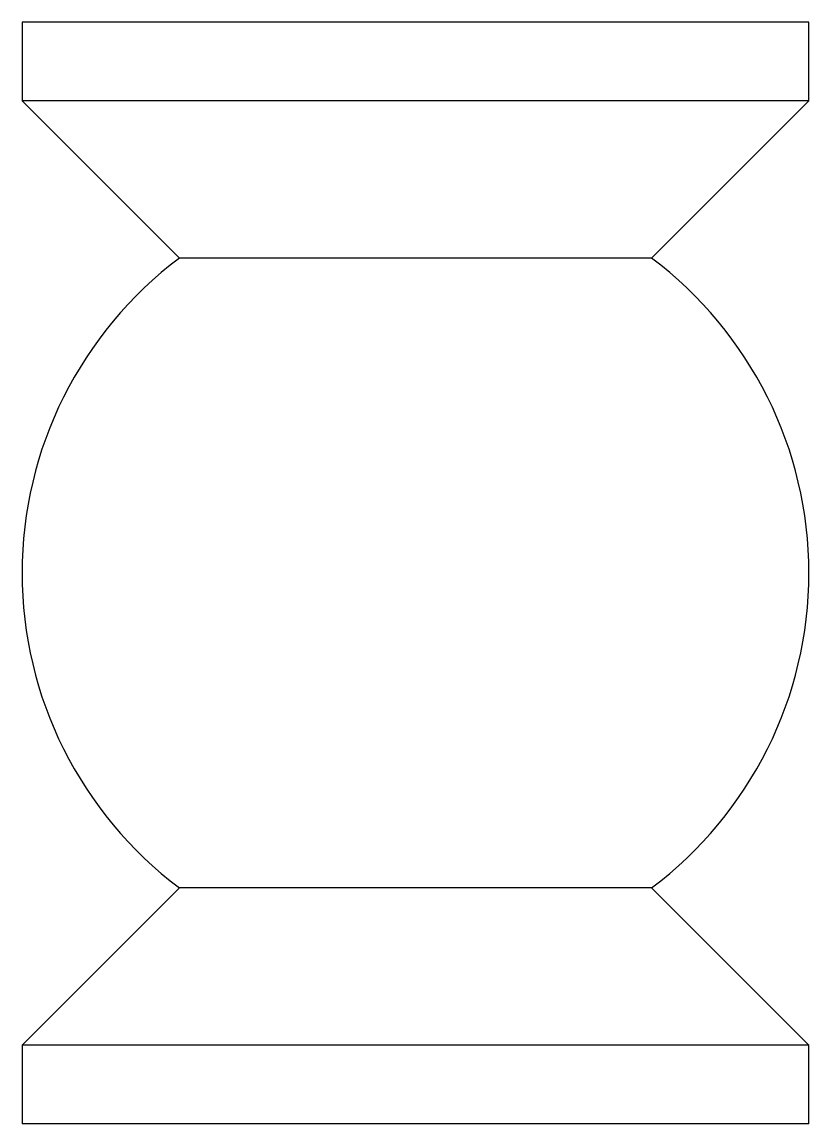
# Model space of a CAD drawing. Header units: millimetres. Extents: x -25 to 25, y -35 to 35.
import ezdxf

# ---------------------------------------------------------------- set-up
doc = ezdxf.new("R2010")
doc.units = ezdxf.units.MM

msp = doc.modelspace()

# ---------------------------------------------------------------- linework, layer by layer
at = {"color": 7, "linetype": 'Continuous', "lineweight": 25}
for p, q in [((-25, 35), (-25, 30)), ((25, 35), (-25, 35)), ((25, 30), (25, 35)), ((-25, 30), (-15, 20)), ((25, 30), (-25, 30)), ((15, 20), (25, 30)), ((15, 20), (-15, 20)), ((-15, -20), (-25, -30)), ((15, -20), (-15, -20)), ((25, -30), (15, -20)), ((-25, -30), (-25, -35)), ((25, -30), (-25, -30)), ((25, -35), (25, -30)), ((25, -35), (-25, -35))]:
    msp.add_line(p, q, dxfattribs=at)
for start, end in [(126.8699, 233.1301), (306.8699, 53.1301)]:
    msp.add_arc((0, 0), 25, start, end, dxfattribs=at)

doc.saveas('drawing.dxf')
